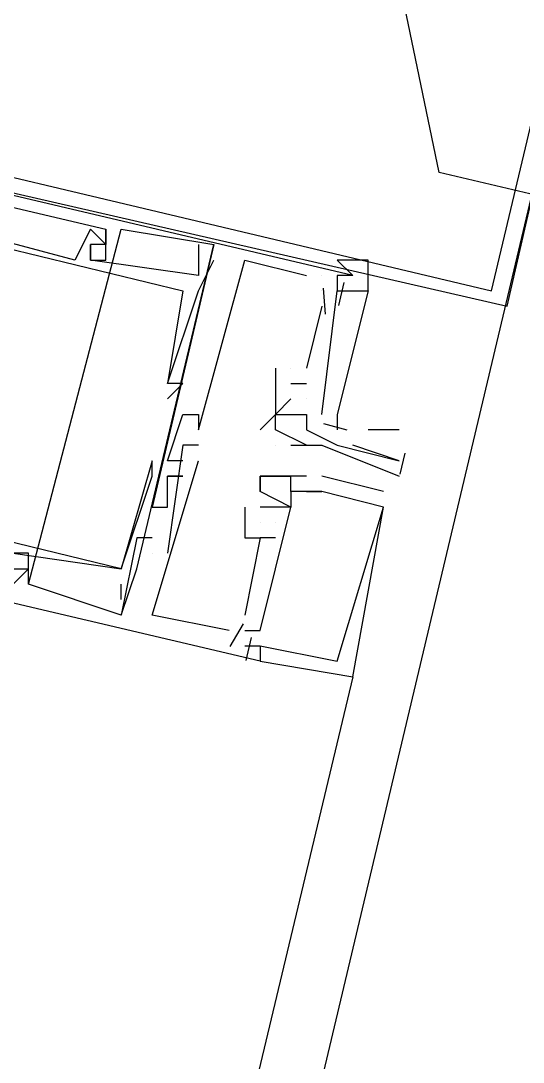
# Model space of a CAD drawing. Header units: feet. Extents: x -84 to 198, y -22 to 181.
# Drawn here: x 117.687 to 118.121, y 74.645 to 75.544 of the extents above; entities that cross this region are included whole.
import ezdxf

# ---------------------------------------------------------------- set-up
doc = ezdxf.new("R2010")
doc.units = ezdxf.units.FT
doc.layers.add('A-AREA-UNIDAD', color=30, linetype='CONTINUOUS')
doc.layers.add('A-LINEA', color=7, linetype='CONTINUOUS')

msp = doc.modelspace()

# ---------------------------------------------------------------- linework, layer by layer
at = {"layer": 'A-AREA-UNIDAD'}
msp.add_lwpolyline([(106.912, 44.2844), (121.84, 40.7289), (122.56, 40.7289), (122.592, 39.68), (121.632, 38.0089), (126.752, 36.8356), (126.912, 36.64), (128.4, 39.4844), (129.632, 42.7556), (130.48, 46.1689), (130.88, 49.28), (130.96, 51.9644), (130.72, 55.2533), (129.36, 61.4044), (128.928, 64.9244), (128.992, 69.2444), (129.6, 72.8889), (128.8, 72.8889), (118.048, 75.4133), (118, 75.6444), (117.472, 75.7689), (116.288, 75.6444), (104.448, 78.4889)], dxfattribs=at)
at = {"layer": 'A-LINEA'}
for p, q in [((117.6933, 75.0578), (117.7733, 75.3644)), ((117.6933, 75.0578), (117.7733, 75.3644)), ((117.6933, 75.0578), (117.7733, 75.3644)), ((117.7467, 75.3644), (117.7467, 75.3644)), ((117.7467, 75.3644), (117.7467, 75.3644)), ((117.7467, 75.3644), (117.7467, 75.3644)), ((117.76, 75.3644), (117.76, 75.3644)), ((117.76, 75.3644), (117.76, 75.3644)), ((117.76, 75.3644), (117.76, 75.3644)), ((117.76, 75.3644), (117.76, 75.3644)), ((117.76, 75.3644), (117.76, 75.3644)), ((117.76, 75.3644), (117.76, 75.3644)), ((117.7733, 75.3644), (117.7733, 75.3644)), ((117.7733, 75.3644), (117.7733, 75.3644)), ((117.7733, 75.3644), (117.7733, 75.3644)), ((117.7467, 75.3511), (117.7467, 75.3511)), ((117.7467, 75.3511), (117.7467, 75.3511)), ((117.7467, 75.3511), (117.7467, 75.3511)), ((117.7467, 75.3511), (117.7467, 75.3511)), ((117.7467, 75.3511), (117.7467, 75.3511)), ((117.7467, 75.3511), (117.7467, 75.3511)), ((117.76, 75.3511), (117.76, 75.3511)), ((117.76, 75.3511), (117.76, 75.3511)), ((117.76, 75.3511), (117.76, 75.3511)), ((117.76, 75.3511), (117.76, 75.3511)), ((117.76, 75.3511), (117.76, 75.3511)), ((117.76, 75.3511), (117.76, 75.3511)), ((117.7867, 75.0711), (117.8533, 75.3511)), ((117.7867, 75.0711), (117.8533, 75.3511)), ((117.7867, 75.0711), (117.8533, 75.3511)), ((117.84, 75.3511), (117.84, 75.3511)), ((117.84, 75.3511), (117.84, 75.3511)), ((117.84, 75.3511), (117.84, 75.3511)), ((117.8533, 75.3511), (117.8533, 75.3511)), ((117.8533, 75.3511), (117.8533, 75.3511)), ((117.8533, 75.3511), (117.8533, 75.3511)), ((117.7333, 75.3378), (117.7333, 75.3378)), ((117.7333, 75.3378), (117.7333, 75.3378)), ((117.7333, 75.3378), (117.7333, 75.3378)), ((117.7467, 75.3378), (117.7467, 75.3378)), ((117.7467, 75.3378), (117.7467, 75.3378)), ((117.7467, 75.3378), (117.7467, 75.3378)), ((117.7467, 75.3378), (117.7467, 75.3378)), ((117.7467, 75.3378), (117.7467, 75.3378)), ((117.7467, 75.3378), (117.7467, 75.3378)), ((117.76, 75.3378), (117.76, 75.3378)), ((117.76, 75.3378), (117.76, 75.3378)), ((117.76, 75.3378), (117.76, 75.3378)), ((117.8533, 75.3378), (117.8533, 75.3378)), ((117.8533, 75.3378), (117.8533, 75.3378)), ((117.8533, 75.3378), (117.8533, 75.3378)), ((117.88, 75.3378), (117.88, 75.3378)), ((117.88, 75.3378), (117.88, 75.3378)), ((117.88, 75.3378), (117.88, 75.3378)), ((117.84, 75.3244), (117.84, 75.3244)), ((117.84, 75.3244), (117.84, 75.3244)), ((117.84, 75.3244), (117.84, 75.3244)), ((117.9333, 75.3244), (117.9333, 75.3244)), ((117.9333, 75.3244), (117.9333, 75.3244)), ((117.9333, 75.3244), (117.9333, 75.3244)), ((117.9467, 75.3244), (117.9467, 75.3244)), ((117.9467, 75.3244), (117.9467, 75.3244)), ((117.9467, 75.3244), (117.9467, 75.3244)), ((117.96, 75.3244), (117.96, 75.3244)), ((117.96, 75.3244), (117.96, 75.3244)), ((117.96, 75.3244), (117.96, 75.3244)), ((117.96, 75.3244), (117.96, 75.3244)), ((117.96, 75.3244), (117.96, 75.3244)), ((117.96, 75.3244), (117.96, 75.3244)), ((117.9733, 75.3244), (117.9733, 75.3244)), ((117.9733, 75.3244), (117.9733, 75.3244)), ((117.9733, 75.3244), (117.9733, 75.3244)), ((117.9479, 75.3136), (117.9495, 75.2909)), ((117.9479, 75.3136), (117.9495, 75.2909)), ((117.9479, 75.3136), (117.9495, 75.2909)), ((117.9657, 75.3184), (117.9609, 75.2984)), ((117.9657, 75.3184), (117.9609, 75.2984)), ((117.9657, 75.3184), (117.9609, 75.2984)), ((117.8267, 75.3111), (117.8267, 75.3111)), ((117.8267, 75.3111), (117.8267, 75.3111)), ((117.8267, 75.3111), (117.8267, 75.3111)), ((117.84, 75.3111), (117.84, 75.3111)), ((117.84, 75.3111), (117.84, 75.3111)), ((117.84, 75.3111), (117.84, 75.3111)), ((117.9467, 75.2044), (117.96, 75.3111)), ((117.9467, 75.3111), (117.9467, 75.3111)), ((117.9467, 75.2044), (117.96, 75.3111)), ((117.9467, 75.3111), (117.9467, 75.3111)), ((117.9467, 75.2044), (117.96, 75.3111)), ((117.9467, 75.3111), (117.9467, 75.3111)), ((117.96, 75.3111), (117.96, 75.3111)), ((117.96, 75.3111), (117.96, 75.3111)), ((117.96, 75.3111), (117.96, 75.3111)), ((117.9733, 75.3111), (117.9733, 75.3111)), ((117.9467, 75.2978), (117.9333, 75.2444)), ((117.9467, 75.2978), (117.9333, 75.2444)), ((117.9467, 75.2978), (117.9333, 75.2444)), ((117.9467, 75.2978), (117.9467, 75.2978)), ((117.9467, 75.2978), (117.9467, 75.2978)), ((117.9467, 75.2978), (117.9467, 75.2978)), ((117.9067, 75.2444), (117.9067, 75.2178)), ((117.9067, 75.2444), (117.9067, 75.2444)), ((117.9067, 75.2444), (117.9067, 75.2178)), ((117.9067, 75.2444), (117.9067, 75.2444)), ((117.9067, 75.2444), (117.9067, 75.2178)), ((117.9067, 75.2444), (117.9067, 75.2444)), ((117.92, 75.2444), (117.92, 75.2444)), ((117.92, 75.2444), (117.92, 75.2444)), ((117.92, 75.2444), (117.92, 75.2444)), ((117.92, 75.2444), (117.92, 75.2444)), ((117.92, 75.2444), (117.92, 75.2444)), ((117.92, 75.2444), (117.92, 75.2444)), ((117.9333, 75.2444), (117.9333, 75.2444)), ((117.9333, 75.2444), (117.9333, 75.2444)), ((117.9333, 75.2444), (117.9333, 75.2444)), ((117.8133, 75.2311), (117.8133, 75.2311)), ((117.8133, 75.2311), (117.8133, 75.2311)), ((117.8133, 75.2311), (117.8133, 75.2311)), ((117.8133, 75.2311), (117.8133, 75.2311)), ((117.8133, 75.2311), (117.8133, 75.2311)), ((117.8133, 75.2311), (117.8133, 75.2311)), ((117.8267, 75.2311), (117.8267, 75.2311)), ((117.8267, 75.2311), (117.8267, 75.2311)), ((117.8267, 75.2311), (117.8267, 75.2311)), ((117.92, 75.2311), (117.9333, 75.2311)), ((117.92, 75.2311), (117.92, 75.2311)), ((117.92, 75.2311), (117.9333, 75.2311)), ((117.92, 75.2311), (117.92, 75.2311)), ((117.92, 75.2311), (117.9333, 75.2311)), ((117.92, 75.2311), (117.92, 75.2311)), ((117.9333, 75.2311), (117.9333, 75.2311)), ((117.9333, 75.2311), (117.9333, 75.2311)), ((117.9333, 75.2311), (117.9333, 75.2311)), ((117.8133, 75.2178), (117.8133, 75.2178)), ((117.8133, 75.2178), (117.8133, 75.2178)), ((117.8133, 75.2178), (117.8133, 75.2178)), ((117.9067, 75.2178), (117.9067, 75.2178)), ((117.9067, 75.2044), (117.92, 75.2178)), ((117.9067, 75.2178), (117.9067, 75.2178)), ((117.9067, 75.2044), (117.92, 75.2178)), ((117.9067, 75.2178), (117.9067, 75.2178)), ((117.9067, 75.2044), (117.92, 75.2178)), ((117.9067, 75.2178), (117.9067, 75.2178)), ((117.92, 75.2178), (117.92, 75.2178)), ((117.92, 75.2178), (117.92, 75.2178)), ((117.92, 75.2178), (117.92, 75.2178)), ((117.9333, 75.2178), (117.9333, 75.2178)), ((117.9333, 75.2178), (117.9333, 75.2178)), ((117.9333, 75.2178), (117.9333, 75.2178)), ((117.9333, 75.2178), (117.9333, 75.2178)), ((117.9333, 75.2178), (117.9333, 75.2178)), ((117.9333, 75.2178), (117.9333, 75.2178)), ((117.8267, 75.2044), (117.8267, 75.2044)), ((117.8267, 75.2044), (117.8267, 75.2044)), ((117.8267, 75.2044), (117.8267, 75.2044)), ((117.84, 75.2044), (117.84, 75.2044)), ((117.84, 75.2044), (117.84, 75.2044)), ((117.84, 75.2044), (117.84, 75.2044)), ((117.84, 75.2044), (117.84, 75.2044)), ((117.84, 75.2044), (117.84, 75.2044)), ((117.84, 75.2044), (117.84, 75.2044)), ((117.9067, 75.2044), (117.9067, 75.2044)), ((117.9067, 75.2044), (117.9067, 75.2044)), ((117.9067, 75.2044), (117.9067, 75.2044)), ((117.9067, 75.2044), (117.9067, 75.2044)), ((117.9067, 75.2044), (117.9067, 75.2044)), ((117.9067, 75.2044), (117.9067, 75.2044)), ((117.92, 75.2044), (117.92, 75.2044)), ((117.9333, 75.2044), (117.9333, 75.2044)), ((117.9333, 75.2044), (117.9333, 75.2044)), ((117.9333, 75.2044), (117.9333, 75.2044)), ((117.9333, 75.2044), (117.9333, 75.2044)), ((117.9333, 75.2044), (117.9333, 75.2044)), ((117.9333, 75.2044), (117.9333, 75.2044)), ((117.9333, 75.2044), (117.9333, 75.2044)), ((117.9333, 75.2044), (117.9333, 75.2044)), ((117.9467, 75.2044), (117.9467, 75.2044)), ((117.9467, 75.2044), (117.9467, 75.2044)), ((117.9467, 75.2044), (117.9467, 75.2044)), ((117.9482, 75.1967), (117.9681, 75.1911)), ((117.9482, 75.1967), (117.9681, 75.1911)), ((117.9482, 75.1967), (117.9681, 75.1911)), ((117.84, 75.1911), (117.84, 75.1911)), ((117.84, 75.1911), (117.84, 75.1911)), ((117.84, 75.1911), (117.84, 75.1911)), ((117.8933, 75.1911), (117.8933, 75.1911)), ((117.9067, 75.1911), (117.9067, 75.1911)), ((117.9333, 75.1911), (117.9333, 75.1911)), ((117.9333, 75.1911), (117.9333, 75.1911)), ((118.0133, 75.1911), (117.9867, 75.1911)), ((117.8267, 75.1778), (117.8267, 75.1778)), ((117.8267, 75.1778), (117.8267, 75.1778)), ((117.8267, 75.1778), (117.8267, 75.1778)), ((117.84, 75.1778), (117.84, 75.1778)), ((117.84, 75.1778), (117.84, 75.1778)), ((117.84, 75.1778), (117.84, 75.1778)), ((117.9067, 75.1778), (117.9067, 75.1778)), ((117.9067, 75.1778), (117.9067, 75.1778)), ((117.92, 75.1778), (117.92, 75.1778)), ((117.9333, 75.1778), (117.9333, 75.1778)), ((117.9333, 75.1778), (117.9333, 75.1778)), ((117.9467, 75.1778), (117.9467, 75.1778)), ((117.96, 75.1778), (117.96, 75.1778)), ((117.96, 75.1778), (117.96, 75.1778)), ((118.0183, 75.171), (118.014, 75.1527)), ((117.8, 75.1644), (117.8, 75.1644)), ((117.8, 75.1644), (117.8, 75.1644)), ((117.8, 75.1644), (117.8, 75.1644)), ((117.8133, 75.1644), (117.8133, 75.1644)), ((117.8133, 75.1644), (117.8133, 75.1644)), ((117.8133, 75.1644), (117.8133, 75.1644)), ((117.8267, 75.1644), (117.8267, 75.1644)), ((117.8267, 75.1644), (117.8267, 75.1644)), ((117.8267, 75.1644), (117.8267, 75.1644)), ((117.84, 75.1644), (117.84, 75.1644)), ((117.84, 75.1644), (117.84, 75.1644)), ((117.84, 75.1644), (117.84, 75.1644)), ((118.0133, 75.1644), (118.0133, 75.1644)), ((117.8, 75.1511), (117.8, 75.1511)), ((117.8, 75.1511), (117.8, 75.1511)), ((117.8, 75.1511), (117.8, 75.1511)), ((117.8133, 75.1511), (117.8133, 75.1511)), ((117.8133, 75.1511), (117.8133, 75.1511)), ((117.8133, 75.1511), (117.8133, 75.1511)), ((117.8133, 75.1511), (117.8133, 75.1511)), ((117.8133, 75.1511), (117.8133, 75.1511)), ((117.8133, 75.1511), (117.8133, 75.1511)), ((117.8267, 75.1511), (117.8267, 75.1511)), ((117.8267, 75.1511), (117.8267, 75.1511)), ((117.8267, 75.1511), (117.8267, 75.1511)), ((117.8267, 75.1511), (117.8267, 75.1511)), ((117.8267, 75.1511), (117.8267, 75.1511)), ((117.8267, 75.1511), (117.8267, 75.1511)), ((117.8267, 75.1511), (117.8267, 75.1511)), ((117.8267, 75.1511), (117.8267, 75.1511)), ((117.8267, 75.1511), (117.8267, 75.1511)), ((117.8933, 75.1511), (117.8933, 75.1511)), ((117.8933, 75.1511), (117.8933, 75.1511)), ((117.8933, 75.1511), (117.8933, 75.1511)), ((117.8933, 75.1511), (117.8933, 75.1511)), ((117.8933, 75.1511), (117.8933, 75.1511)), ((117.8933, 75.1511), (117.8933, 75.1511)), ((117.9067, 75.1511), (117.9067, 75.1511)), ((117.9067, 75.1511), (117.9067, 75.1511)), ((117.9067, 75.1511), (117.9067, 75.1511)), ((117.92, 75.1511), (117.92, 75.1511)), ((117.92, 75.1511), (117.92, 75.1511)), ((117.92, 75.1511), (117.92, 75.1511)), ((117.92, 75.1511), (117.92, 75.1511)), ((117.92, 75.1511), (117.92, 75.1511)), ((117.92, 75.1511), (117.92, 75.1511)), ((117.9333, 75.1511), (117.9333, 75.1511)), ((117.9333, 75.1511), (117.9333, 75.1511)), ((117.9333, 75.1511), (117.9333, 75.1511)), ((117.9333, 75.1511), (117.9333, 75.1511)), ((117.9333, 75.1511), (117.9333, 75.1511)), ((117.9333, 75.1511), (117.9333, 75.1511)), ((117.9333, 75.1511), (117.9333, 75.1511)), ((117.9333, 75.1511), (117.9333, 75.1511)), ((117.9333, 75.1511), (117.9333, 75.1511)), ((118, 75.1378), (117.9467, 75.1511)), ((117.9467, 75.1511), (117.9467, 75.1511)), ((118, 75.1378), (117.9467, 75.1511)), ((117.9467, 75.1511), (117.9467, 75.1511)), ((118, 75.1378), (117.9467, 75.1511)), ((117.9467, 75.1511), (117.9467, 75.1511)), ((118.0133, 75.1511), (118.0133, 75.1511)), ((117.8133, 75.1378), (117.8133, 75.1378)), ((117.8133, 75.1378), (117.8133, 75.1378)), ((117.8133, 75.1378), (117.8133, 75.1378)), ((117.8933, 75.1378), (117.8933, 75.1378)), ((117.8933, 75.1378), (117.8933, 75.1378)), ((117.8933, 75.1378), (117.8933, 75.1378)), ((117.8933, 75.1378), (117.8933, 75.1378)), ((117.8933, 75.1378), (117.8933, 75.1378)), ((117.8933, 75.1378), (117.8933, 75.1378)), ((117.92, 75.1378), (117.92, 75.1378)), ((117.92, 75.1378), (117.92, 75.1378)), ((117.92, 75.1378), (117.92, 75.1378)), ((117.92, 75.1378), (117.92, 75.1378)), ((117.92, 75.1378), (117.92, 75.1378)), ((117.92, 75.1378), (117.92, 75.1378)), ((117.9333, 75.1378), (117.9333, 75.1378)), ((117.9333, 75.1378), (117.9333, 75.1378)), ((117.9333, 75.1378), (117.9333, 75.1378)), ((117.9467, 75.1378), (117.9467, 75.1378)), ((117.9467, 75.1378), (117.9467, 75.1378)), ((117.9467, 75.1378), (117.9467, 75.1378)), ((117.9467, 75.1378), (117.9467, 75.1378)), ((117.9467, 75.1378), (117.9467, 75.1378)), ((117.9467, 75.1378), (117.9467, 75.1378)), ((117.9467, 75.1378), (117.9467, 75.1378)), ((117.9467, 75.1378), (117.9467, 75.1378)), ((117.9467, 75.1378), (117.9467, 75.1378)), ((118, 75.1378), (118, 75.1378)), ((118, 75.1378), (118, 75.1378)), ((118, 75.1378), (118, 75.1378)), ((117.8, 75.1244), (117.8, 75.1244)), ((117.8, 75.1244), (117.8, 75.1244)), ((117.8, 75.1244), (117.8, 75.1244)), ((117.8133, 75.1244), (117.8133, 75.1244)), ((117.8133, 75.1244), (117.8133, 75.1244)), ((117.8133, 75.1244), (117.8133, 75.1244)), ((117.8133, 75.1244), (117.8133, 75.1244)), ((117.8133, 75.1244), (117.8133, 75.1244)), ((117.8133, 75.1244), (117.8133, 75.1244)), ((117.88, 75.1244), (117.88, 75.1244)), ((117.88, 75.1244), (117.88, 75.1244)), ((117.88, 75.1244), (117.88, 75.1244)), ((117.8933, 75.1244), (117.8933, 75.1244)), ((117.8933, 75.1244), (117.8933, 75.1244)), ((117.8933, 75.1244), (117.8933, 75.1244)), ((117.8933, 75.1244), (117.8933, 75.1244)), ((117.8933, 75.1244), (117.8933, 75.1244)), ((117.8933, 75.1244), (117.8933, 75.1244)), ((117.8933, 75.1244), (117.8933, 75.1244)), ((117.8933, 75.1244), (117.8933, 75.1244)), ((117.8933, 75.1244), (117.8933, 75.1244)), ((117.9067, 75.1244), (117.9067, 75.1244)), ((117.9067, 75.1244), (117.9067, 75.1244)), ((117.9067, 75.1244), (117.9067, 75.1244)), ((117.9067, 75.1244), (117.9067, 75.1244)), ((117.9067, 75.1244), (117.9067, 75.1244)), ((117.9067, 75.1244), (117.9067, 75.1244)), ((117.9067, 75.1244), (117.9067, 75.1244)), ((117.9067, 75.1244), (117.9067, 75.1244)), ((117.9067, 75.1244), (117.9067, 75.1244)), ((117.92, 75.1244), (117.92, 75.1244)), ((117.92, 75.1244), (117.92, 75.1244)), ((117.92, 75.1244), (117.92, 75.1244)), ((117.92, 75.1244), (117.92, 75.1244)), ((117.92, 75.1244), (117.92, 75.1244)), ((117.92, 75.1244), (117.92, 75.1244)), ((117.92, 75.1244), (117.92, 75.1244)), ((117.92, 75.1244), (117.92, 75.1244)), ((117.92, 75.1244), (117.92, 75.1244)), ((118, 75.1244), (118, 75.1244)), ((118, 75.1244), (118, 75.1244)), ((118, 75.1244), (118, 75.1244)), ((118, 75.1244), (118, 75.1244)), ((118, 75.1244), (118, 75.1244)), ((118, 75.1244), (118, 75.1244)), ((117.8933, 75.1111), (117.8933, 75.1111)), ((117.8933, 75.1111), (117.8933, 75.1111)), ((117.8933, 75.1111), (117.8933, 75.1111)), ((117.8933, 75.1111), (117.8933, 75.1111)), ((117.8933, 75.1111), (117.8933, 75.1111)), ((117.8933, 75.1111), (117.8933, 75.1111)), ((117.9067, 75.1111), (117.9067, 75.1111)), ((117.9067, 75.1111), (117.9067, 75.1111)), ((117.9067, 75.1111), (117.9067, 75.1111)), ((117.9067, 75.1111), (117.9067, 75.1111)), ((117.9067, 75.1111), (117.9067, 75.1111)), ((117.9067, 75.1111), (117.9067, 75.1111)), ((117.7867, 75.0978), (117.7867, 75.0978)), ((117.7867, 75.0978), (117.7867, 75.0978)), ((117.7867, 75.0978), (117.7867, 75.0978)), ((117.8, 75.0978), (117.8, 75.0978)), ((117.8, 75.0978), (117.8, 75.0978)), ((117.8, 75.0978), (117.8, 75.0978)), ((117.88, 75.0978), (117.88, 75.0978)), ((117.88, 75.0978), (117.88, 75.0978)), ((117.88, 75.0978), (117.88, 75.0978)), ((117.9067, 75.0978), (117.8933, 75.0978)), ((117.8933, 75.0978), (117.8933, 75.0978)), ((117.8933, 75.0978), (117.8933, 75.0978)), ((117.9067, 75.0978), (117.8933, 75.0978)), ((117.8933, 75.0978), (117.8933, 75.0978)), ((117.8933, 75.0978), (117.8933, 75.0978)), ((117.9067, 75.0978), (117.8933, 75.0978)), ((117.8933, 75.0978), (117.8933, 75.0978)), ((117.8933, 75.0978), (117.8933, 75.0978)), ((117.9067, 75.0978), (117.9067, 75.0978)), ((117.9067, 75.0978), (117.9067, 75.0978)), ((117.9067, 75.0978), (117.9067, 75.0978)), ((117.6933, 75.0844), (117.6933, 75.0844)), ((117.6933, 75.0844), (117.6933, 75.0844)), ((117.6933, 75.0844), (117.6933, 75.0844)), ((117.8, 75.0844), (117.8, 75.0844)), ((117.8, 75.0844), (117.8, 75.0844)), ((117.8, 75.0844), (117.8, 75.0844)), ((117.8, 75.0844), (117.8, 75.0844)), ((117.8, 75.0844), (117.8, 75.0844)), ((117.8, 75.0844), (117.8, 75.0844)), ((117.8133, 75.0844), (117.8133, 75.0844)), ((117.8133, 75.0844), (117.8133, 75.0844)), ((117.8133, 75.0844), (117.8133, 75.0844)), ((117.6933, 75.0711), (117.6933, 75.0711)), ((117.6933, 75.0711), (117.6933, 75.0711)), ((117.6933, 75.0711), (117.6933, 75.0711)), ((117.6933, 75.0711), (117.6933, 75.0711)), ((117.6933, 75.0711), (117.6933, 75.0711)), ((117.6933, 75.0711), (117.6933, 75.0711)), ((117.6933, 75.0711), (117.6933, 75.0711)), ((117.6933, 75.0711), (117.6933, 75.0711)), ((117.6933, 75.0711), (117.6933, 75.0711)), ((117.7733, 75.0311), (117.7867, 75.0711)), ((117.7733, 75.0711), (117.7733, 75.0711)), ((117.7733, 75.0711), (117.7733, 75.0711)), ((117.7733, 75.0711), (117.7733, 75.0711)), ((117.7733, 75.0311), (117.7867, 75.0711)), ((117.7733, 75.0711), (117.7733, 75.0711)), ((117.7733, 75.0711), (117.7733, 75.0711)), ((117.7733, 75.0711), (117.7733, 75.0711)), ((117.7733, 75.0311), (117.7867, 75.0711)), ((117.7733, 75.0711), (117.7733, 75.0711)), ((117.7733, 75.0711), (117.7733, 75.0711)), ((117.7733, 75.0711), (117.7733, 75.0711)), ((117.7867, 75.0711), (117.7867, 75.0711)), ((117.7867, 75.0711), (117.7867, 75.0711)), ((117.7867, 75.0711), (117.7867, 75.0711)), ((117.6933, 75.0578), (117.6933, 75.0578)), ((117.6933, 75.0578), (117.6933, 75.0578)), ((117.6933, 75.0578), (117.6933, 75.0578)), ((117.7733, 75.0444), (117.7733, 75.0578)), ((117.7733, 75.0578), (117.7733, 75.0578)), ((117.7733, 75.0444), (117.7733, 75.0578)), ((117.7733, 75.0578), (117.7733, 75.0578)), ((117.7733, 75.0444), (117.7733, 75.0578)), ((117.7733, 75.0578), (117.7733, 75.0578)), ((117.7733, 75.0444), (117.7733, 75.0444)), ((117.7733, 75.0444), (117.7733, 75.0444)), ((117.7733, 75.0444), (117.7733, 75.0444)), ((117.7733, 75.0311), (117.7733, 75.0311)), ((117.7733, 75.0311), (117.7733, 75.0311)), ((117.7733, 75.0311), (117.7733, 75.0311)), ((117.7733, 75.0311), (117.7733, 75.0311)), ((117.7733, 75.0311), (117.7733, 75.0311)), ((117.7733, 75.0311), (117.7733, 75.0311)), ((117.7733, 75.0311), (117.7733, 75.0311)), ((117.7733, 75.0311), (117.7733, 75.0311)), ((117.7733, 75.0311), (117.7733, 75.0311)), ((117.8, 75.0311), (117.8, 75.0311)), ((117.8, 75.0311), (117.8, 75.0311)), ((117.8, 75.0311), (117.8, 75.0311)), ((117.88, 75.0311), (117.88, 75.0311)), ((117.88, 75.0311), (117.88, 75.0311)), ((117.88, 75.0311), (117.88, 75.0311)), ((117.8667, 75.0178), (117.8667, 75.0178)), ((117.8667, 75.0178), (117.8667, 75.0178)), ((117.8667, 75.0178), (117.8667, 75.0178)), ((117.8788, 75.0235), (117.8673, 75.004)), ((117.8788, 75.0235), (117.8673, 75.004)), ((117.8788, 75.0235), (117.8673, 75.004)), ((117.88, 75.0178), (117.88, 75.0178)), ((117.88, 75.0178), (117.88, 75.0178)), ((117.88, 75.0178), (117.88, 75.0178)), ((117.8933, 75.0178), (117.8933, 75.0178)), ((117.8933, 75.0178), (117.8933, 75.0178)), ((117.8933, 75.0178), (117.8933, 75.0178)), ((117.8933, 75.0178), (117.8933, 75.0178)), ((117.8933, 75.0178), (117.8933, 75.0178)), ((117.8933, 75.0178), (117.8933, 75.0178)), ((117.8933, 75.0178), (117.8933, 75.0178)), ((117.8933, 75.0178), (117.8933, 75.0178)), ((117.8933, 75.0178), (117.8933, 75.0178)), ((117.8857, 75.0117), (117.8809, 74.9917)), ((117.8857, 75.0117), (117.8809, 74.9917)), ((117.8857, 75.0117), (117.8809, 74.9917)), ((117.88, 75.0044), (117.88, 75.0044)), ((117.88, 75.0044), (117.88, 75.0044)), ((117.88, 75.0044), (117.88, 75.0044)), ((117.8933, 75.0044), (117.8933, 75.0044)), ((117.8933, 75.0044), (117.8933, 75.0044)), ((117.8933, 75.0044), (117.8933, 75.0044)), ((117.8933, 75.0044), (117.8933, 75.0044)), ((117.8933, 75.0044), (117.8933, 75.0044)), ((117.8933, 75.0044), (117.8933, 75.0044)), ((117.8933, 75.0044), (117.8933, 75.0044)), ((117.8933, 75.0044), (117.8933, 75.0044)), ((117.8933, 75.0044), (117.8933, 75.0044)), ((117.8933, 74.9911), (117.8933, 74.9911)), ((117.8933, 74.9911), (117.8933, 74.9911)), ((117.8933, 74.9911), (117.8933, 74.9911)), ((117.8933, 74.9911), (117.8933, 74.9911)), ((117.8933, 74.9911), (117.8933, 74.9911)), ((117.8933, 74.9911), (117.8933, 74.9911)), ((117.96, 74.9911), (117.96, 74.9911)), ((117.96, 74.9911), (117.96, 74.9911)), ((117.96, 74.9911), (117.96, 74.9911)), ((117.9733, 74.9778), (116.32, 68.0444)), ((117.9733, 74.9778), (117.9733, 74.9778)), ((117.9733, 74.9778), (117.9733, 74.9778)), ((117.9733, 74.9778), (117.9733, 74.9778))]:
    msp.add_line(p, q, dxfattribs=at)
for points in [[(117.2933, 75.4844), (118.1067, 75.2978), (118.2933, 76.1111), (117.48, 76.2978), (117.2933, 75.4844)], [(117.3067, 75.4978), (118.0933, 75.3111), (118.28, 76.0978), (117.4933, 76.2844), (117.3067, 75.4978)], [(123.9467, 43.9511), (123.92, 47.9511), (123.56, 53.4844), (119.8267, 54.3644), (116.1067, 55.2444), (116.8, 58.2178), (117.1867, 59.8444), (116.8667, 59.9111), (115.8267, 60.1644), (114.5867, 60.4578), (118.2, 75.6978), (129.9467, 72.9244)], [(117.9733, 75.3244), (117.2933, 75.4844), (117.2533, 75.3378), (117.28, 75.3378)], [(117.9733, 75.3244), (117.2933, 75.4844), (117.2533, 75.3378), (117.28, 75.3378)], [(117.9733, 75.3244), (117.2933, 75.4844), (117.2533, 75.3378), (117.28, 75.3378)], [(117.28, 75.3511), (117.3067, 75.4444), (117.32, 75.4444), (117.32, 75.4578), (117.3067, 75.4578), (117.3067, 75.4711), (117.76, 75.3644), (117.76, 75.3511), (117.7467, 75.3511), (117.7467, 75.3378), (117.76, 75.3378), (117.76, 75.3644)], [(117.28, 75.3511), (117.3067, 75.4444), (117.32, 75.4444), (117.32, 75.4578), (117.3067, 75.4578), (117.3067, 75.4711), (117.76, 75.3644), (117.76, 75.3511), (117.7467, 75.3511), (117.7467, 75.3378), (117.76, 75.3378), (117.76, 75.3644)], [(117.28, 75.3511), (117.3067, 75.4444), (117.32, 75.4444), (117.32, 75.4578), (117.3067, 75.4578), (117.3067, 75.4711), (117.76, 75.3644), (117.76, 75.3511), (117.7467, 75.3511), (117.7467, 75.3378), (117.76, 75.3378), (117.76, 75.3644)], [(117.76, 75.3511), (117.7467, 75.3644), (117.7333, 75.3378), (117.3333, 75.4444), (117.3333, 75.4578), (117.32, 75.4578)], [(117.76, 75.3511), (117.7467, 75.3644), (117.7333, 75.3378), (117.3333, 75.4444), (117.3333, 75.4578), (117.32, 75.4578)], [(117.76, 75.3511), (117.7467, 75.3644), (117.7333, 75.3378), (117.3333, 75.4444), (117.3333, 75.4578), (117.32, 75.4578)], [(117.3067, 75.3378), (117.3333, 75.4311), (117.8267, 75.3111), (117.8133, 75.2311), (117.8133, 75.2311)], [(117.3067, 75.3378), (117.3333, 75.4311), (117.8267, 75.3111), (117.8133, 75.2311), (117.8133, 75.2311)], [(117.3067, 75.3378), (117.3333, 75.4311), (117.8267, 75.3111), (117.8133, 75.2311), (117.8133, 75.2311)], [(117.76, 75.3511), (117.7467, 75.3644), (117.7467, 75.3644), (117.7333, 75.3378)], [(117.76, 75.3511), (117.7467, 75.3644), (117.7467, 75.3644), (117.7333, 75.3378)], [(117.76, 75.3511), (117.7467, 75.3644), (117.7467, 75.3644), (117.7333, 75.3378)], [(117.7733, 75.3644), (117.8533, 75.3511), (117.8, 75.1244), (117.8133, 75.1244), (117.8133, 75.1378)], [(117.7733, 75.3644), (117.8533, 75.3511), (117.8, 75.1244), (117.8133, 75.1244), (117.8133, 75.1378)], [(117.7733, 75.3644), (117.8533, 75.3511), (117.8, 75.1244), (117.8133, 75.1244), (117.8133, 75.1378)], [(117.84, 75.3511), (117.84, 75.3244), (117.7467, 75.3378), (117.7467, 75.3511)], [(117.84, 75.3511), (117.84, 75.3244), (117.7467, 75.3378), (117.7467, 75.3511)], [(117.84, 75.3511), (117.84, 75.3244), (117.7467, 75.3378), (117.7467, 75.3511)], [(117.8133, 75.2178), (117.8267, 75.2311), (117.8133, 75.2311), (117.84, 75.3111), (117.8533, 75.3378)], [(117.8133, 75.2178), (117.8267, 75.2311), (117.8133, 75.2311), (117.84, 75.3111), (117.8533, 75.3378)], [(117.8133, 75.2178), (117.8267, 75.2311), (117.8133, 75.2311), (117.84, 75.3111), (117.8533, 75.3378)], [(117.84, 75.1911), (117.88, 75.3378), (117.9333, 75.3244)], [(117.84, 75.1911), (117.88, 75.3378), (117.9333, 75.3244)], [(117.84, 75.1911), (117.88, 75.3378), (117.9333, 75.3244)], [(117.96, 75.3111), (117.9867, 75.3111), (117.9867, 75.3378), (117.96, 75.3378), (117.9733, 75.3244)], [(117.9733, 75.3244), (117.96, 75.3244), (117.96, 75.3111)], [(117.88, 75.0044), (117.8933, 75.0044), (117.8933, 74.9911), (117.2133, 75.1511), (117.2533, 75.3111), (117.2667, 75.3111), (117.2667, 75.2978), (117.2533, 75.2978), (117.2533, 75.2711), (117.2533, 75.2844)], [(117.88, 75.0044), (117.8933, 75.0044), (117.8933, 74.9911), (117.2133, 75.1511), (117.2533, 75.3111), (117.2667, 75.3111), (117.2667, 75.2978), (117.2533, 75.2978), (117.2533, 75.2711), (117.2533, 75.2844)], [(117.88, 75.0044), (117.8933, 75.0044), (117.8933, 74.9911), (117.2133, 75.1511), (117.2533, 75.3111), (117.2667, 75.3111), (117.2667, 75.2978), (117.2533, 75.2978), (117.2533, 75.2711), (117.2533, 75.2844)], [(117.9467, 75.2044), (117.96, 75.3111), (117.9867, 75.3111), (117.96, 75.2044), (117.96, 75.1911)], [(117.9467, 75.2044), (117.96, 75.3111), (117.9867, 75.3111), (117.96, 75.2044), (117.96, 75.1911)], [(117.9467, 75.2044), (117.96, 75.3111), (117.9867, 75.3111), (117.96, 75.2044), (117.96, 75.1911)], [(117.7733, 75.0711), (117.8, 75.1511), (117.8, 75.1644), (117.8, 75.1644), (117.7733, 75.0711), (117.28, 75.1911), (117.2933, 75.2844), (117.28, 75.2711), (117.2933, 75.2711), (117.2667, 75.1778), (117.24, 75.1778), (117.24, 75.1644), (117.24, 75.1778)], [(117.7733, 75.0711), (117.8, 75.1511), (117.8, 75.1644), (117.8, 75.1644), (117.7733, 75.0711), (117.28, 75.1911), (117.2933, 75.2844), (117.28, 75.2711), (117.2933, 75.2711), (117.2667, 75.1778), (117.24, 75.1778), (117.24, 75.1644), (117.24, 75.1778)], [(117.7733, 75.0711), (117.8, 75.1511), (117.8, 75.1644), (117.8, 75.1644), (117.7733, 75.0711), (117.28, 75.1911), (117.2933, 75.2844), (117.28, 75.2711), (117.2933, 75.2711), (117.2667, 75.1778), (117.24, 75.1778), (117.24, 75.1644), (117.24, 75.1778)], [(117.9067, 75.2178), (117.9067, 75.2044), (117.9067, 75.2044), (117.8933, 75.1911)], [(117.8267, 75.1644), (117.8133, 75.1644), (117.8267, 75.2044), (117.84, 75.2044), (117.84, 75.1911)], [(117.8267, 75.1644), (117.8133, 75.1644), (117.8267, 75.2044), (117.84, 75.2044), (117.84, 75.1911)], [(117.8267, 75.1644), (117.8133, 75.1644), (117.8267, 75.2044), (117.84, 75.2044), (117.84, 75.1911)], [(117.9333, 75.1778), (117.9067, 75.1911), (117.9067, 75.2044), (117.9333, 75.2044), (117.9333, 75.1911), (117.96, 75.1778)], [(117.92, 75.2044), (117.92, 75.2044), (117.9333, 75.2044), (117.9333, 75.2044), (117.9333, 75.1911), (117.9333, 75.1911)], [(117.84, 75.1778), (117.8267, 75.1778), (117.8133, 75.0844)], [(117.84, 75.1778), (117.8267, 75.1778), (117.8133, 75.0844)], [(117.84, 75.1778), (117.8267, 75.1778), (117.8133, 75.0844)], [(117.92, 75.1778), (117.9333, 75.1778), (117.9467, 75.1778), (118.0133, 75.1511)], [(117.96, 75.1778), (117.96, 75.1778), (117.96, 75.1778), (117.96, 75.1778), (118.0133, 75.1644), (118.0133, 75.1644), (118.0133, 75.1644)], [(118.0133, 75.1644), (117.9733, 75.1778), (117.9733, 75.1778)], [(117.8, 75.0978), (117.7867, 75.0978), (117.7733, 75.0311), (117.6933, 75.0578), (117.6933, 75.0844), (117.68, 75.0844), (117.68, 75.0711), (117.6933, 75.0711), (117.68, 75.0578), (117.24, 75.1644)], [(117.8, 75.0978), (117.7867, 75.0978), (117.7733, 75.0311), (117.6933, 75.0578), (117.6933, 75.0844), (117.68, 75.0844), (117.68, 75.0711), (117.6933, 75.0711), (117.68, 75.0578), (117.24, 75.1644)], [(117.8, 75.0978), (117.7867, 75.0978), (117.7733, 75.0311), (117.6933, 75.0578), (117.6933, 75.0844), (117.68, 75.0844), (117.68, 75.0711), (117.6933, 75.0711), (117.68, 75.0578), (117.24, 75.1644)], [(117.8667, 75.0178), (117.8, 75.0311), (117.84, 75.1644)], [(117.8667, 75.0178), (117.8, 75.0311), (117.84, 75.1644)], [(117.8667, 75.0178), (117.8, 75.0311), (117.84, 75.1644)], [(117.8133, 75.1244), (117.8133, 75.1511), (117.8267, 75.1511), (117.8133, 75.1511)], [(117.8133, 75.1244), (117.8133, 75.1511), (117.8267, 75.1511), (117.8133, 75.1511)], [(117.8133, 75.1244), (117.8133, 75.1511), (117.8267, 75.1511), (117.8133, 75.1511)], [(117.8933, 75.0044), (117.96, 74.9911), (117.96, 74.9911), (118, 75.1244), (118, 75.1244), (117.9467, 75.1378), (117.9467, 75.1378), (117.9467, 75.1378), (117.9467, 75.1378), (117.92, 75.1378), (117.92, 75.1378), (117.92, 75.1244), (117.8933, 75.1378), (117.8933, 75.1511), (117.92, 75.1511)], [(117.9333, 75.1511), (117.9067, 75.1511), (117.8933, 75.1511), (117.8933, 75.1378)], [(117.8933, 75.0044), (117.96, 74.9911), (117.96, 74.9911), (118, 75.1244), (118, 75.1244), (117.9467, 75.1378), (117.9467, 75.1378), (117.9467, 75.1378), (117.9467, 75.1378), (117.92, 75.1378), (117.92, 75.1378), (117.92, 75.1244), (117.8933, 75.1378), (117.8933, 75.1511), (117.92, 75.1511)], [(117.9333, 75.1511), (117.9067, 75.1511), (117.8933, 75.1511), (117.8933, 75.1378)], [(117.8933, 75.0044), (117.96, 74.9911), (117.96, 74.9911), (118, 75.1244), (118, 75.1244), (117.9467, 75.1378), (117.9467, 75.1378), (117.9467, 75.1378), (117.9467, 75.1378), (117.92, 75.1378), (117.92, 75.1378), (117.92, 75.1244), (117.8933, 75.1378), (117.8933, 75.1511), (117.92, 75.1511)], [(117.9333, 75.1511), (117.9067, 75.1511), (117.8933, 75.1511), (117.8933, 75.1378)], [(117.9333, 75.1378), (117.9333, 75.1378), (117.9467, 75.1378), (117.92, 75.1378), (117.92, 75.1511)], [(117.9333, 75.1378), (117.9333, 75.1378), (117.9467, 75.1378), (117.92, 75.1378), (117.92, 75.1511)], [(117.9333, 75.1378), (117.9333, 75.1378), (117.9467, 75.1378), (117.92, 75.1378), (117.92, 75.1511)], [(117.92, 75.1378), (117.92, 75.1244), (117.9067, 75.1244), (117.9067, 75.1244), (117.8933, 75.1244), (117.8933, 75.1244), (117.8933, 75.1244), (117.8933, 75.1244), (117.8933, 75.1244)], [(117.92, 75.1378), (117.92, 75.1244), (117.9067, 75.1244), (117.9067, 75.1244), (117.8933, 75.1244), (117.8933, 75.1244), (117.8933, 75.1244), (117.8933, 75.1244), (117.8933, 75.1244)], [(117.92, 75.1378), (117.92, 75.1244), (117.9067, 75.1244), (117.9067, 75.1244), (117.8933, 75.1244), (117.8933, 75.1244), (117.8933, 75.1244), (117.8933, 75.1244), (117.8933, 75.1244)], [(117.88, 75.0178), (117.8933, 75.0178), (117.92, 75.1244)], [(117.88, 75.1244), (117.88, 75.0978), (117.8933, 75.0978), (117.88, 75.0311)], [(117.88, 75.0178), (117.8933, 75.0178), (117.92, 75.1244)], [(117.88, 75.1244), (117.88, 75.0978), (117.8933, 75.0978), (117.88, 75.0311)], [(117.88, 75.0178), (117.8933, 75.0178), (117.92, 75.1244)], [(117.88, 75.1244), (117.88, 75.0978), (117.8933, 75.0978), (117.88, 75.0311)], [(117.8933, 75.0044), (117.8933, 74.9911), (117.9733, 74.9778), (117.9733, 74.9778), (118, 75.1244)], [(117.8933, 75.0044), (117.8933, 74.9911), (117.9733, 74.9778), (117.9733, 74.9778), (118, 75.1244)], [(117.8933, 75.0044), (117.8933, 74.9911), (117.9733, 74.9778), (117.9733, 74.9778), (118, 75.1244)], [(117.68, 75.0711), (117.68, 75.0844), (117.7733, 75.0711)], [(117.68, 75.0711), (117.68, 75.0844), (117.7733, 75.0711)], [(117.68, 75.0711), (117.68, 75.0844), (117.7733, 75.0711)]]:
    msp.add_lwpolyline(points, dxfattribs=at)

doc.saveas('drawing.dxf')
